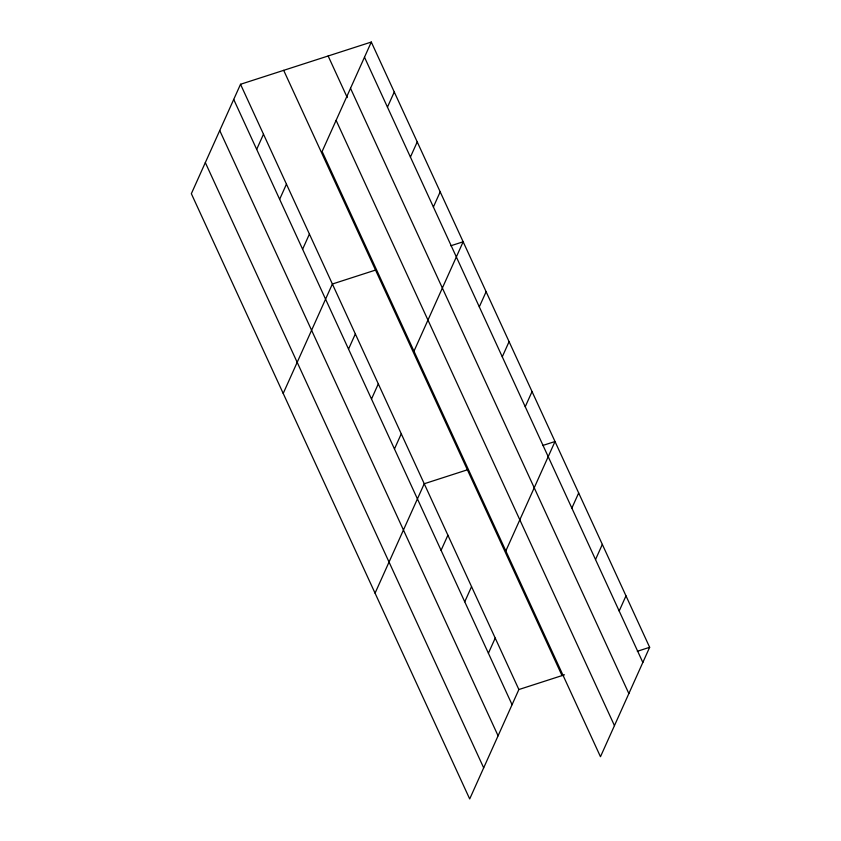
<?xml version="1.0" encoding="UTF-8"?>
<svg xmlns="http://www.w3.org/2000/svg" width="841" height="841" viewBox="0 0 841 841"><rect width="100%" height="100%" fill="white"/><g stroke="black" fill="none" stroke-linecap="round" stroke-linejoin="round"><path stroke-width="1.26" d="M371.301 42.05L322.124 151.464L600.474 756.721L649.651 647.307L371.301 42.05L240.526 84.279L191.349 193.693L469.699 798.95L518.876 689.536L564.5 674.808M256.684 149.362L263.485 134.213M279.643 199.296L286.455 184.147M302.613 249.23L309.414 234.082M387.459 107.133L394.261 91.984M283.207 393.43L332.374 284.016L375.538 270.077M410.419 157.067L417.231 141.919M348.531 349.099L355.344 333.951M433.388 207.002L440.19 191.853M371.501 399.033L378.303 383.885M413.982 351.191L463.149 241.787L450.829 245.772M394.461 448.957L401.273 433.819M479.307 306.86L486.119 291.722M375.065 593.157L424.232 483.754L467.386 469.814M502.277 356.794L509.078 341.656M441.083 550.34L447.896 535.202M525.236 406.729L532.048 391.591M464.747 601.788L471.549 586.65M505.84 550.929L555.007 441.525L542.676 445.499M488.4 653.236L495.212 638.098M571.859 508.111L578.671 492.973M595.523 559.559L602.324 544.421M619.186 611.008L625.988 595.859M637.32 651.291L649.651 647.307M364.489 57.199L642.839 662.456M350.508 88.305L628.858 693.562M328.148 55.99L347.28 97.598M336.106 120.347L614.456 725.615M283.68 70.339L562.03 675.607M240.526 84.279L518.876 689.536M233.714 99.427L512.064 704.684M219.732 130.534L498.082 735.791M205.33 162.586L483.68 767.844"/></g></svg>
